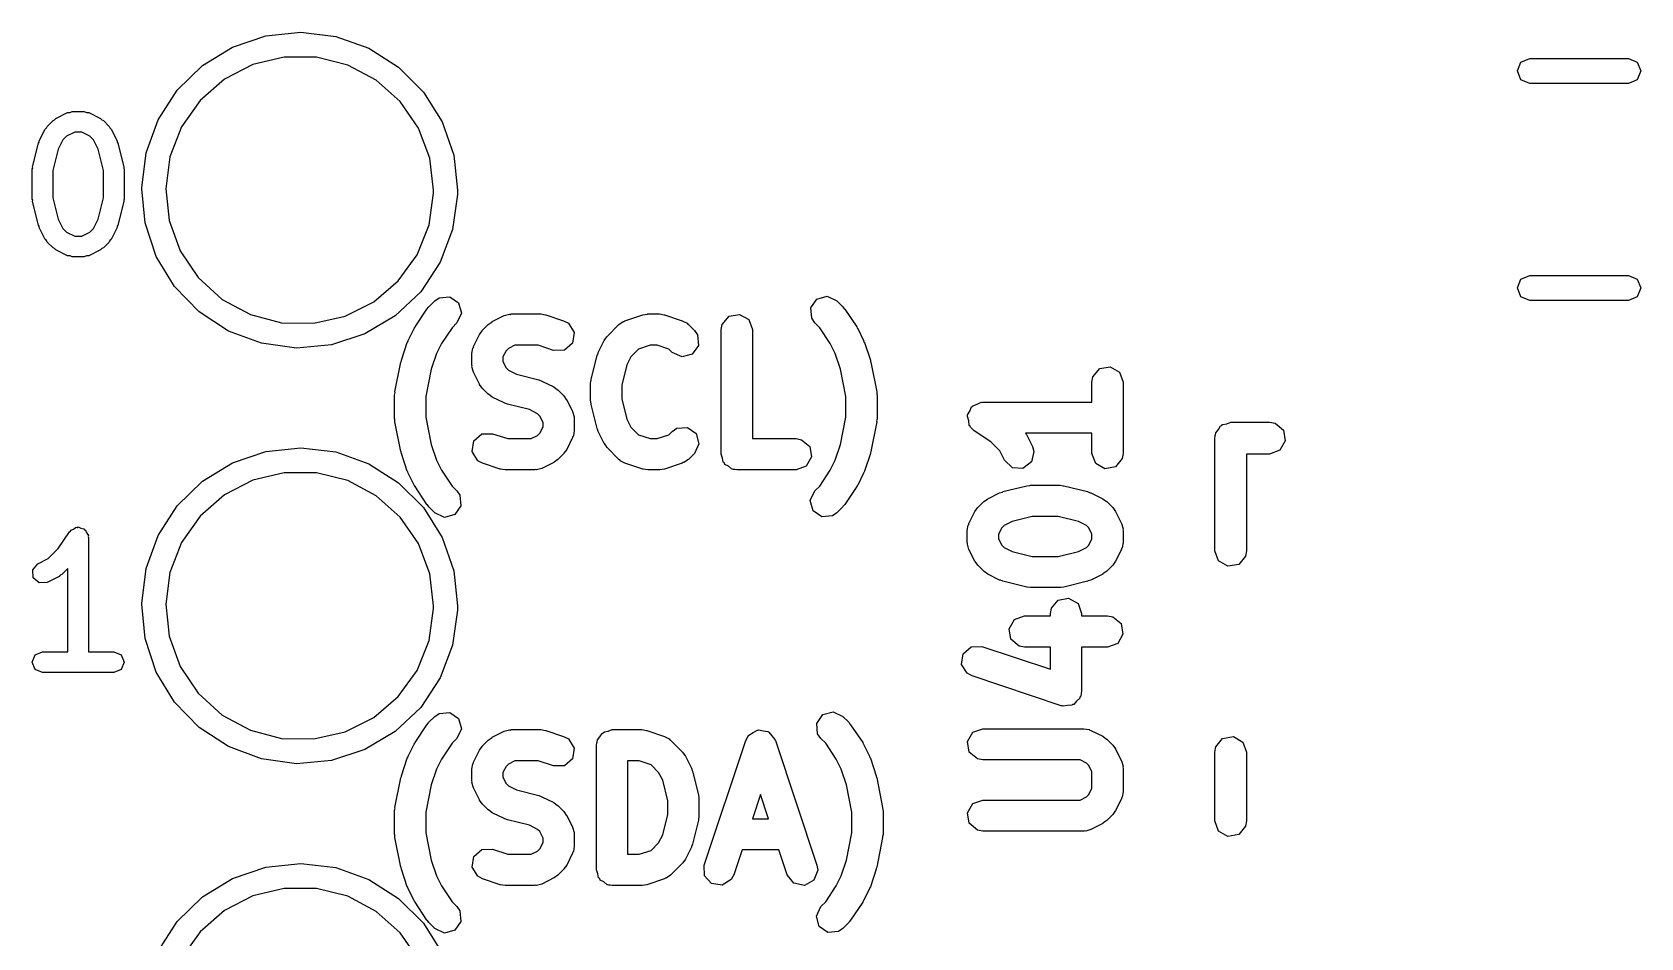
# Model space of a CAD drawing. Extents: x 59.1 to 150.6, y -119.5 to -80.2.
# Drawn here: x 97.71 to 105.45, y -103.6 to -99.24 of the extents above; entities that cross this region are included whole.
import ezdxf

# ---------------------------------------------------------------- set-up
doc = ezdxf.new("R2010")
doc.units = 0
doc.layers.add('BLACK', color=7, linetype='CONTINUOUS')

msp = doc.modelspace()

# ---------------------------------------------------------------- linework, layer by layer
at = {"layer": 'BLACK', "linetype": 'CONTINUOUS'}
for p, q in [((98.6764, -99.3123), (98.8368, -99.2577)), ((98.8368, -99.2577), (99.0053, -99.24)), ((99.0053, -99.24), (99.1735, -99.2601)), ((99.1735, -99.2601), (99.3332, -99.3169)), ((98.5321, -99.4011), (98.6764, -99.3123)), ((98.9259, -99.3596), (98.7753, -99.3957)), ((99.0808, -99.3604), (98.9259, -99.3596)), ((99.231, -99.3981), (99.0808, -99.3604)), ((99.3332, -99.3169), (99.4762, -99.4077)), ((104.876, -99.3841), (104.919, -99.3665)), ((104.919, -99.3665), (105.393, -99.3665)), ((105.393, -99.3665), (105.436, -99.3841)), ((98.411, -99.5197), (98.5321, -99.4011)), ((98.7753, -99.3957), (98.6376, -99.4668)), ((99.3679, -99.4706), (99.231, -99.3981)), ((99.4762, -99.4077), (99.5956, -99.5279)), ((104.859, -99.4265), (104.876, -99.3841)), ((104.876, -99.4689), (104.859, -99.4265)), ((105.436, -99.3841), (105.453, -99.4265)), ((105.453, -99.4265), (105.436, -99.4689)), ((98.3193, -99.6621), (98.411, -99.5197)), ((98.6376, -99.4668), (98.5209, -99.5686)), ((99.4836, -99.5737), (99.3679, -99.4706)), ((99.5956, -99.5279), (99.6854, -99.6716)), ((104.919, -99.4865), (104.876, -99.4689)), ((105.393, -99.4865), (104.919, -99.4865)), ((105.436, -99.4689), (105.393, -99.4865)), ((98.5209, -99.5686), (98.4318, -99.6953)), ((99.5713, -99.7013), (99.4836, -99.5737)), ((97.7846, -99.6932), (97.8132, -99.6646)), ((97.8132, -99.6646), (97.8208, -99.6615)), ((97.8208, -99.6615), (97.8262, -99.6553)), ((97.8262, -99.6553), (97.8834, -99.6267)), ((97.8834, -99.6267), (97.895, -99.6259)), ((97.895, -99.6259), (97.9057, -99.6214)), ((97.9057, -99.6214), (97.9629, -99.6214)), ((97.9629, -99.6214), (97.9736, -99.6259)), ((97.9736, -99.6259), (97.9852, -99.6267)), ((97.9852, -99.6267), (98.0424, -99.6553)), ((98.0424, -99.6553), (98.0478, -99.6615)), ((98.0478, -99.6615), (98.0554, -99.6646)), ((98.0554, -99.6646), (98.0839, -99.6932)), ((98.2613, -99.8213), (98.3193, -99.6621)), ((99.6854, -99.6716), (99.7411, -99.8316)), ((97.7429, -99.7736), (97.7463, -99.769)), ((97.7463, -99.769), (97.7467, -99.7634)), ((97.7467, -99.7634), (97.7753, -99.7062)), ((97.7753, -99.7062), (97.7815, -99.7008)), ((97.7815, -99.7008), (97.7846, -99.6932)), ((97.8611, -99.7582), (97.8386, -99.8032)), ((97.8782, -99.7411), (97.8611, -99.7582)), ((97.9175, -99.7214), (97.8782, -99.7411)), ((97.9511, -99.7214), (97.9175, -99.7214)), ((97.9904, -99.7411), (97.9511, -99.7214)), ((98.0075, -99.7582), (97.9904, -99.7411)), ((98.03, -99.8032), (98.0075, -99.7582)), ((98.0839, -99.6932), (98.0871, -99.7008)), ((98.0871, -99.7008), (98.0933, -99.7062)), ((98.0933, -99.7062), (98.1219, -99.7634)), ((98.1219, -99.7634), (98.1223, -99.769)), ((98.1223, -99.769), (98.1256, -99.7736)), ((98.4318, -99.6953), (98.3756, -99.8397)), ((99.6261, -99.8462), (99.5713, -99.7013)), ((97.7143, -99.8879), (97.7429, -99.7736)), ((97.8386, -99.8032), (97.8129, -99.9062)), ((98.0557, -99.9062), (98.03, -99.8032)), ((98.1256, -99.7736), (98.1542, -99.8879)), ((98.2401, -99.9894), (98.2613, -99.8213)), ((98.3756, -99.8397), (98.3553, -99.9932)), ((99.6447, -100), (99.6261, -99.8462)), ((99.7411, -99.8316), (99.76, -100)), ((97.7129, -99.9), (97.7153, -99.8941)), ((97.7129, -100.043), (97.7129, -99.9)), ((97.7153, -99.8941), (97.7143, -99.8879)), ((97.8129, -99.9062), (97.8129, -100.037)), ((98.0557, -100.037), (98.0557, -99.9062)), ((98.1542, -99.8879), (98.1533, -99.8941)), ((98.1533, -99.8941), (98.1557, -99.9)), ((98.1557, -99.9), (98.1557, -100.043)), ((98.2405, -99.9932), (98.2401, -99.9894)), ((98.2566, -100.158), (98.2405, -99.9932)), ((98.3553, -99.9932), (98.3723, -100.147)), ((99.6446, -100.014), (99.6447, -100)), ((99.76, -100), (99.7597, -100.021)), ((97.7153, -100.049), (97.7129, -100.043)), ((97.7143, -100.055), (97.7153, -100.049)), ((97.7429, -100.169), (97.7143, -100.055)), ((97.8129, -100.037), (97.8386, -100.14)), ((98.03, -100.14), (98.0557, -100.037)), ((98.1542, -100.055), (98.1256, -100.169)), ((98.1557, -100.043), (98.1533, -100.049)), ((98.1533, -100.049), (98.1542, -100.055)), ((99.6227, -100.167), (99.6446, -100.014)), ((99.7597, -100.021), (99.7361, -100.189)), ((97.8386, -100.14), (97.8611, -100.185)), ((98.0075, -100.185), (98.03, -100.14)), ((98.3723, -100.147), (98.4256, -100.293)), ((97.7463, -100.174), (97.7429, -100.169)), ((97.7467, -100.18), (97.7463, -100.174)), ((97.7753, -100.237), (97.7467, -100.18)), ((97.8611, -100.185), (97.8782, -100.202)), ((97.8782, -100.202), (97.9175, -100.221)), ((97.9175, -100.221), (97.9511, -100.221)), ((97.9511, -100.221), (97.9904, -100.202)), ((97.9904, -100.202), (98.0075, -100.185)), ((98.1219, -100.18), (98.0933, -100.237)), ((98.1223, -100.174), (98.1219, -100.18)), ((98.1256, -100.169), (98.1223, -100.174)), ((98.3101, -100.319), (98.2566, -100.158)), ((99.565, -100.311), (99.6227, -100.167)), ((99.7361, -100.189), (99.676, -100.347)), ((97.7815, -100.242), (97.7753, -100.237)), ((97.7846, -100.25), (97.7815, -100.242)), ((97.8132, -100.278), (97.7846, -100.25)), ((97.8208, -100.281), (97.8132, -100.278)), ((97.8262, -100.288), (97.8208, -100.281)), ((97.8834, -100.316), (97.8262, -100.288)), ((98.0424, -100.288), (97.9852, -100.316)), ((98.0478, -100.281), (98.0424, -100.288)), ((98.0554, -100.278), (98.0478, -100.281)), ((98.0839, -100.25), (98.0554, -100.278)), ((98.0871, -100.242), (98.0839, -100.25)), ((98.0933, -100.237), (98.0871, -100.242)), ((98.4256, -100.293), (98.512, -100.421)), ((99.4746, -100.436), (99.565, -100.311)), ((97.895, -100.317), (97.8834, -100.316)), ((97.9057, -100.321), (97.895, -100.317)), ((97.9629, -100.321), (97.9057, -100.321)), ((97.9736, -100.317), (97.9629, -100.321)), ((97.9852, -100.316), (97.9736, -100.317)), ((98.3979, -100.464), (98.3101, -100.319)), ((99.676, -100.347), (99.5822, -100.489)), ((98.5156, -100.586), (98.3979, -100.464)), ((98.512, -100.421), (98.6265, -100.526)), ((99.3568, -100.537), (99.4746, -100.436)), ((104.859, -100.471), (104.876, -100.429)), ((104.876, -100.429), (104.919, -100.411)), ((104.919, -100.411), (105.393, -100.411)), ((105.393, -100.411), (105.436, -100.429)), ((105.436, -100.429), (105.453, -100.471)), ((98.6265, -100.526), (98.7627, -100.599)), ((99.2184, -100.607), (99.3568, -100.537)), ((99.5822, -100.489), (99.4595, -100.605)), ((99.6217, -100.561), (99.6503, -100.533)), ((99.6503, -100.533), (99.6716, -100.518)), ((99.6716, -100.518), (99.7227, -100.513)), ((99.7227, -100.513), (99.7647, -100.543)), ((99.7647, -100.543), (99.778, -100.592)), ((101.459, -100.566), (101.489, -100.524)), ((101.489, -100.524), (101.538, -100.511)), ((101.538, -100.511), (101.585, -100.533)), ((101.585, -100.533), (101.613, -100.561)), ((104.876, -100.514), (104.859, -100.471)), ((104.919, -100.531), (104.876, -100.514)), ((105.393, -100.531), (104.919, -100.531)), ((105.436, -100.514), (105.393, -100.531)), ((105.453, -100.471), (105.436, -100.514)), ((98.6573, -100.678), (98.5156, -100.586)), ((98.7627, -100.599), (98.9125, -100.639)), ((99.0674, -100.641), (99.2184, -100.607)), ((99.4595, -100.605), (99.314, -100.692)), ((99.5552, -100.658), (99.6123, -100.573)), ((99.6123, -100.573), (99.6202, -100.564)), ((99.6202, -100.564), (99.6217, -100.561)), ((99.778, -100.592), (99.7563, -100.639)), ((99.9269, -100.633), (99.984, -100.604)), ((99.984, -100.604), (100.009, -100.597)), ((100.009, -100.597), (100.013, -100.598)), ((100.013, -100.598), (100.018, -100.596)), ((100.018, -100.596), (100.16, -100.596)), ((100.16, -100.596), (100.183, -100.6)), ((100.183, -100.6), (100.184, -100.6)), ((100.184, -100.6), (100.27, -100.629)), ((100.565, -100.629), (100.651, -100.6)), ((100.651, -100.6), (100.673, -100.597)), ((100.673, -100.597), (100.675, -100.596)), ((100.675, -100.596), (100.732, -100.596)), ((100.732, -100.596), (100.754, -100.6)), ((100.754, -100.6), (100.756, -100.6)), ((100.756, -100.6), (100.841, -100.629)), ((101.033, -100.646), (101.066, -100.606)), ((101.066, -100.606), (101.116, -100.598)), ((101.116, -100.598), (101.161, -100.623)), ((101.464, -100.617), (101.459, -100.566)), ((101.479, -100.639), (101.464, -100.617)), ((101.613, -100.561), (101.62, -100.571)), ((101.62, -100.571), (101.623, -100.573)), ((101.623, -100.573), (101.68, -100.658)), ((98.8161, -100.737), (98.6573, -100.678)), ((98.9125, -100.639), (99.0674, -100.641)), ((99.314, -100.692), (99.1528, -100.744)), ((99.5219, -100.724), (99.5505, -100.666)), ((99.5505, -100.666), (99.5545, -100.661)), ((99.5545, -100.661), (99.5552, -100.658)), ((99.733, -100.662), (99.6826, -100.738)), ((99.7563, -100.639), (99.733, -100.662)), ((99.8362, -100.752), (99.8648, -100.695)), ((99.8648, -100.695), (99.8781, -100.677)), ((99.8781, -100.677), (99.8788, -100.676)), ((99.8788, -100.676), (99.9074, -100.647)), ((99.9074, -100.647), (99.9258, -100.634)), ((99.9258, -100.634), (99.9269, -100.633)), ((100.27, -100.629), (100.293, -100.641)), ((100.293, -100.641), (100.32, -100.685)), ((100.32, -100.685), (100.312, -100.736)), ((100.479, -100.704), (100.536, -100.647)), ((100.536, -100.647), (100.557, -100.632)), ((100.557, -100.632), (100.562, -100.632)), ((100.562, -100.632), (100.565, -100.629)), ((100.841, -100.629), (100.864, -100.641)), ((100.864, -100.641), (100.867, -100.645)), ((100.867, -100.645), (100.871, -100.647)), ((100.871, -100.647), (100.899, -100.676)), ((100.899, -100.676), (100.914, -100.697)), ((100.914, -100.697), (100.919, -100.748)), ((101.028, -100.671), (101.033, -100.646)), ((101.028, -101.271), (101.028, -100.671)), ((101.161, -100.623), (101.178, -100.671)), ((101.178, -100.671), (101.178, -101.196)), ((101.502, -100.662), (101.479, -100.639)), ((101.553, -100.738), (101.502, -100.662)), ((101.68, -100.658), (101.683, -100.665)), ((101.683, -100.665), (101.685, -100.666)), ((101.685, -100.666), (101.713, -100.724)), ((98.9841, -100.76), (98.8161, -100.737)), ((99.1528, -100.744), (98.9841, -100.76)), ((99.4893, -100.819), (99.5178, -100.733)), ((99.5178, -100.733), (99.5216, -100.727)), ((99.5216, -100.727), (99.5219, -100.724)), ((99.6826, -100.738), (99.6585, -100.786)), ((99.8283, -100.786), (99.8328, -100.76)), ((99.8328, -100.76), (99.8357, -100.757)), ((99.8357, -100.757), (99.8362, -100.752)), ((99.9935, -100.773), (99.9783, -100.803)), ((100.005, -100.762), (99.9935, -100.773)), ((100.035, -100.746), (100.005, -100.762)), ((100.148, -100.746), (100.035, -100.746)), ((100.222, -100.771), (100.148, -100.746)), ((100.274, -100.77), (100.222, -100.771)), ((100.312, -100.736), (100.274, -100.77)), ((100.436, -100.781), (100.465, -100.724)), ((100.465, -100.724), (100.478, -100.706)), ((100.478, -100.706), (100.479, -100.704)), ((100.63, -100.766), (100.593, -100.802)), ((100.687, -100.746), (100.63, -100.766)), ((100.72, -100.746), (100.687, -100.746)), ((100.777, -100.766), (100.72, -100.746)), ((100.793, -100.782), (100.777, -100.766)), ((100.919, -100.748), (100.889, -100.79)), ((101.577, -100.786), (101.553, -100.738)), ((101.713, -100.724), (101.715, -100.731)), ((101.715, -100.731), (101.717, -100.733)), ((101.717, -100.733), (101.746, -100.819)), ((99.4583, -100.971), (99.4869, -100.828)), ((99.4869, -100.828), (99.4894, -100.822)), ((99.4894, -100.822), (99.4893, -100.819)), ((99.6585, -100.786), (99.6331, -100.862)), ((99.8283, -100.843), (99.8283, -100.786)), ((99.8298, -100.847), (99.8283, -100.843)), ((99.8288, -100.851), (99.8298, -100.847)), ((99.8362, -100.876), (99.8288, -100.851)), ((99.9783, -100.803), (99.9783, -100.825)), ((99.9783, -100.825), (99.9935, -100.856)), ((100.402, -100.91), (100.431, -100.796)), ((100.431, -100.796), (100.436, -100.784)), ((100.436, -100.784), (100.436, -100.781)), ((100.574, -100.84), (100.55, -100.938)), ((100.593, -100.802), (100.574, -100.84)), ((100.84, -100.803), (100.793, -100.782)), ((100.889, -100.79), (100.84, -100.803)), ((101.602, -100.862), (101.577, -100.786)), ((101.746, -100.819), (101.747, -100.826)), ((101.747, -100.826), (101.748, -100.828)), ((101.748, -100.828), (101.777, -100.971)), ((102.85, -100.859), (102.9, -100.85)), ((102.9, -100.85), (102.945, -100.876)), ((99.6331, -100.862), (99.6069, -100.993)), ((99.8648, -100.934), (99.8362, -100.876)), ((99.9935, -100.856), (100.005, -100.867)), ((100.005, -100.867), (100.044, -100.886)), ((100.044, -100.886), (100.15, -100.913)), ((100.15, -100.913), (100.162, -100.918)), ((100.162, -100.918), (100.165, -100.919)), ((100.165, -100.919), (100.223, -100.947)), ((100.4, -100.929), (100.402, -100.914)), ((100.4, -101.014), (100.4, -100.929)), ((100.402, -100.914), (100.402, -100.91)), ((101.628, -100.993), (101.602, -100.862)), ((102.812, -100.924), (102.817, -100.898)), ((102.812, -101.02), (102.812, -100.924)), ((102.817, -100.898), (102.85, -100.859)), ((102.945, -100.876), (102.962, -100.924)), ((102.962, -100.924), (102.962, -101.267)), ((99.4569, -100.986), (99.4588, -100.974)), ((99.4569, -101.1), (99.4569, -100.986)), ((99.4588, -100.974), (99.4583, -100.971)), ((99.6069, -100.993), (99.6069, -101.093)), ((99.866, -100.935), (99.8648, -100.934)), ((99.8788, -100.953), (99.866, -100.935)), ((99.9074, -100.982), (99.8788, -100.953)), ((99.9089, -100.982), (99.9074, -100.982)), ((99.9269, -100.996), (99.9089, -100.982)), ((99.984, -101.024), (99.9269, -100.996)), ((100.223, -100.947), (100.241, -100.961)), ((100.241, -100.961), (100.242, -100.961)), ((100.242, -100.961), (100.271, -100.99)), ((100.271, -100.99), (100.283, -101.008)), ((100.283, -101.008), (100.285, -101.009)), ((100.55, -100.938), (100.55, -101.005)), ((100.55, -101.005), (100.574, -101.102)), ((101.628, -101.093), (101.628, -100.993)), ((101.777, -100.971), (101.777, -100.982)), ((101.777, -100.982), (101.778, -100.986)), ((101.778, -100.986), (101.778, -101.1)), ((99.9876, -101.025), (99.984, -101.024)), ((99.9994, -101.03), (99.9876, -101.025)), ((100.106, -101.056), (99.9994, -101.03)), ((100.145, -101.076), (100.106, -101.056)), ((100.156, -101.087), (100.145, -101.076)), ((100.285, -101.009), (100.313, -101.066)), ((100.313, -101.066), (100.321, -101.091)), ((100.401, -101.018), (100.4, -101.014)), ((100.402, -101.032), (100.401, -101.018)), ((100.431, -101.147), (100.402, -101.032)), ((102.214, -101.082), (102.224, -101.063)), ((102.214, -101.087), (102.214, -101.082)), ((102.224, -101.063), (102.233, -101.043)), ((102.233, -101.043), (102.237, -101.042)), ((102.237, -101.042), (102.239, -101.038)), ((102.239, -101.038), (102.26, -101.03)), ((102.26, -101.03), (102.279, -101.021)), ((102.279, -101.021), (102.283, -101.022)), ((102.283, -101.022), (102.287, -101.02)), ((102.287, -101.02), (102.812, -101.02)), ((99.4581, -101.103), (99.4569, -101.1)), ((99.4583, -101.115), (99.4581, -101.103)), ((99.4869, -101.258), (99.4583, -101.115)), ((99.6069, -101.093), (99.6331, -101.224)), ((100.171, -101.118), (100.156, -101.087)), ((100.156, -101.17), (100.171, -101.139)), ((100.171, -101.139), (100.171, -101.118)), ((100.321, -101.157), (100.317, -101.183)), ((100.321, -101.091), (100.32, -101.096)), ((100.32, -101.096), (100.321, -101.1)), ((100.321, -101.1), (100.321, -101.157)), ((100.433, -101.15), (100.431, -101.147)), ((100.436, -101.162), (100.433, -101.15)), ((100.465, -101.219), (100.436, -101.162)), ((100.574, -101.102), (100.593, -101.141)), ((100.593, -101.141), (100.63, -101.177)), ((100.777, -101.177), (100.793, -101.161)), ((100.793, -101.161), (100.814, -101.146)), ((100.814, -101.146), (100.866, -101.142)), ((100.866, -101.142), (100.908, -101.171)), ((101.602, -101.224), (101.628, -101.093)), ((101.777, -101.115), (101.748, -101.258)), ((101.778, -101.1), (101.776, -101.111)), ((101.776, -101.111), (101.777, -101.115)), ((102.213, -101.09), (102.214, -101.087)), ((102.219, -101.111), (102.213, -101.09)), ((102.222, -101.133), (102.219, -101.111)), ((102.226, -101.136), (102.222, -101.133)), ((102.227, -101.14), (102.226, -101.136)), ((102.246, -101.158), (102.227, -101.14)), ((102.325, -101.211), (102.246, -101.158)), ((103.408, -101.168), (103.421, -101.152)), ((103.421, -101.152), (103.431, -101.135)), ((103.431, -101.135), (103.437, -101.133)), ((103.437, -101.133), (103.441, -101.128)), ((103.441, -101.128), (103.461, -101.124)), ((103.461, -101.124), (103.48, -101.117)), ((103.48, -101.117), (103.667, -101.117)), ((103.667, -101.117), (103.693, -101.122)), ((103.693, -101.122), (103.733, -101.155)), ((103.733, -101.155), (103.742, -101.207)), ((98.8368, -101.258), (99.0053, -101.24)), ((99.0053, -101.24), (99.1735, -101.26)), ((99.6331, -101.224), (99.6585, -101.3)), ((99.8298, -101.258), (99.8373, -101.207)), ((99.8373, -101.207), (99.8757, -101.173)), ((99.8757, -101.173), (99.927, -101.172)), ((99.927, -101.172), (100.001, -101.196)), ((100.001, -101.196), (100.114, -101.196)), ((100.114, -101.196), (100.145, -101.181)), ((100.145, -101.181), (100.156, -101.17)), ((100.313, -101.191), (100.285, -101.248)), ((100.314, -101.186), (100.313, -101.191)), ((100.317, -101.183), (100.314, -101.186)), ((100.466, -101.22), (100.465, -101.219)), ((100.479, -101.239), (100.466, -101.22)), ((100.536, -101.296), (100.479, -101.239)), ((100.63, -101.177), (100.687, -101.196)), ((100.687, -101.196), (100.72, -101.196)), ((100.72, -101.196), (100.777, -101.177)), ((100.921, -101.221), (100.899, -101.267)), ((100.908, -101.171), (100.921, -101.221)), ((101.178, -101.196), (101.389, -101.196)), ((101.389, -101.196), (101.415, -101.201)), ((101.415, -101.201), (101.454, -101.234)), ((101.454, -101.234), (101.463, -101.284)), ((101.577, -101.3), (101.602, -101.224)), ((102.369, -101.254), (102.325, -101.211)), ((102.812, -101.17), (102.493, -101.17)), ((102.493, -101.17), (102.496, -101.175)), ((102.496, -101.175), (102.497, -101.176)), ((102.497, -101.176), (102.526, -101.233)), ((102.526, -101.233), (102.533, -101.258)), ((102.812, -101.267), (102.812, -101.17)), ((103.403, -101.194), (103.405, -101.184)), ((103.403, -101.735), (103.403, -101.194)), ((103.405, -101.18), (103.406, -101.177)), ((103.405, -101.184), (103.405, -101.18)), ((103.406, -101.177), (103.408, -101.168)), ((103.742, -101.207), (103.716, -101.252)), ((98.5321, -101.401), (98.6764, -101.312)), ((98.6764, -101.312), (98.8368, -101.258)), ((99.1735, -101.26), (99.3332, -101.317)), ((99.3332, -101.317), (99.4762, -101.408)), ((99.4883, -101.26), (99.4869, -101.258)), ((99.4893, -101.267), (99.4883, -101.26)), ((99.5178, -101.352), (99.4893, -101.267)), ((99.6585, -101.3), (99.6826, -101.348)), ((99.8567, -101.302), (99.8298, -101.258)), ((99.8796, -101.314), (99.8567, -101.302)), ((99.9653, -101.343), (99.8796, -101.314)), ((100.223, -101.31), (100.165, -101.339)), ((100.224, -101.309), (100.223, -101.31)), ((100.242, -101.296), (100.224, -101.309)), ((100.271, -101.267), (100.242, -101.296)), ((100.285, -101.248), (100.271, -101.266)), ((100.271, -101.266), (100.271, -101.267)), ((100.54, -101.298), (100.536, -101.296)), ((100.542, -101.302), (100.54, -101.298)), ((100.565, -101.314), (100.542, -101.302)), ((100.651, -101.343), (100.565, -101.314)), ((100.841, -101.314), (100.756, -101.343)), ((100.845, -101.311), (100.841, -101.314)), ((100.849, -101.311), (100.845, -101.311)), ((100.871, -101.296), (100.849, -101.311)), ((100.899, -101.267), (100.871, -101.296)), ((101.035, -101.29), (101.028, -101.271)), ((101.038, -101.309), (101.035, -101.29)), ((101.044, -101.313), (101.038, -101.309)), ((101.046, -101.32), (101.044, -101.313)), ((101.463, -101.284), (101.437, -101.329)), ((101.553, -101.348), (101.577, -101.3)), ((101.746, -101.267), (101.717, -101.352)), ((101.748, -101.258), (101.746, -101.264)), ((101.746, -101.264), (101.746, -101.267)), ((102.392, -101.3), (102.369, -101.254)), ((102.429, -101.336), (102.392, -101.3)), ((102.521, -101.308), (102.48, -101.339)), ((102.533, -101.258), (102.521, -101.308)), ((102.83, -101.315), (102.812, -101.267)), ((102.874, -101.341), (102.83, -101.315)), ((102.958, -101.292), (102.925, -101.332)), ((102.962, -101.267), (102.958, -101.292)), ((103.667, -101.27), (103.556, -101.27)), ((103.556, -101.27), (103.556, -101.735)), ((103.716, -101.252), (103.667, -101.27)), ((98.9259, -101.36), (98.7753, -101.396)), ((99.0808, -101.36), (98.9259, -101.36)), ((99.231, -101.398), (99.0808, -101.36)), ((99.5197, -101.355), (99.5178, -101.352)), ((99.5219, -101.362), (99.5197, -101.355)), ((99.5505, -101.419), (99.5219, -101.362)), ((99.6826, -101.348), (99.733, -101.424)), ((99.9669, -101.343), (99.9653, -101.343)), ((99.989, -101.346), (99.9669, -101.343)), ((100.132, -101.346), (99.989, -101.346)), ((100.136, -101.345), (100.132, -101.346)), ((100.14, -101.346), (100.136, -101.345)), ((100.165, -101.339), (100.14, -101.346)), ((100.653, -101.343), (100.651, -101.343)), ((100.675, -101.346), (100.653, -101.343)), ((100.732, -101.346), (100.675, -101.346)), ((100.733, -101.346), (100.732, -101.346)), ((100.756, -101.343), (100.733, -101.346)), ((101.063, -101.329), (101.046, -101.32)), ((101.078, -101.342), (101.063, -101.329)), ((101.087, -101.344), (101.078, -101.342)), ((101.09, -101.345), (101.087, -101.344)), ((101.094, -101.345), (101.09, -101.345)), ((101.103, -101.346), (101.094, -101.345)), ((101.389, -101.346), (101.103, -101.346)), ((101.437, -101.329), (101.389, -101.346)), ((101.502, -101.424), (101.553, -101.348)), ((101.713, -101.362), (101.685, -101.419)), ((101.714, -101.359), (101.713, -101.362)), ((101.717, -101.352), (101.714, -101.359)), ((102.48, -101.339), (102.429, -101.336)), ((102.925, -101.332), (102.874, -101.341)), ((98.411, -101.52), (98.5321, -101.401)), ((98.6376, -101.467), (98.5209, -101.569)), ((98.7753, -101.396), (98.6376, -101.467)), ((99.3679, -101.471), (99.231, -101.398)), ((99.4836, -101.574), (99.3679, -101.471)), ((99.4762, -101.408), (99.5956, -101.528)), ((99.5524, -101.421), (99.5505, -101.419)), ((99.5552, -101.427), (99.5524, -101.421)), ((99.6123, -101.513), (99.5552, -101.427)), ((99.733, -101.424), (99.7563, -101.447)), ((99.7563, -101.447), (99.7713, -101.468)), ((99.7713, -101.468), (99.7757, -101.519)), ((101.457, -101.493), (101.479, -101.447)), ((101.479, -101.447), (101.502, -101.424)), ((101.68, -101.427), (101.623, -101.513)), ((101.681, -101.425), (101.68, -101.427)), ((101.685, -101.419), (101.681, -101.425)), ((102.311, -101.485), (102.368, -101.457)), ((102.368, -101.457), (102.381, -101.453)), ((102.381, -101.453), (102.384, -101.451)), ((102.384, -101.451), (102.498, -101.423)), ((102.498, -101.423), (102.513, -101.421)), ((102.513, -101.421), (102.516, -101.42)), ((102.516, -101.42), (102.659, -101.42)), ((102.659, -101.42), (102.674, -101.423)), ((102.674, -101.423), (102.677, -101.423)), ((102.677, -101.423), (102.791, -101.451)), ((102.791, -101.451), (102.803, -101.456)), ((102.803, -101.456), (102.807, -101.457)), ((102.807, -101.457), (102.864, -101.485)), ((98.3193, -101.662), (98.411, -101.52)), ((99.5956, -101.528), (99.6854, -101.672)), ((99.6151, -101.515), (99.6123, -101.513)), ((99.6217, -101.524), (99.6151, -101.515)), ((99.6503, -101.553), (99.6217, -101.524)), ((99.7757, -101.519), (99.7463, -101.561)), ((101.47, -101.543), (101.457, -101.493)), ((101.512, -101.572), (101.47, -101.543)), ((101.613, -101.524), (101.585, -101.553)), ((101.615, -101.521), (101.613, -101.524)), ((101.623, -101.513), (101.615, -101.521)), ((102.22, -101.605), (102.249, -101.547)), ((102.249, -101.547), (102.262, -101.529)), ((102.262, -101.529), (102.263, -101.528)), ((102.263, -101.528), (102.292, -101.499)), ((102.292, -101.499), (102.31, -101.487)), ((102.31, -101.487), (102.311, -101.485)), ((102.864, -101.485), (102.882, -101.499)), ((102.882, -101.499), (102.883, -101.499)), ((102.883, -101.499), (102.912, -101.528)), ((102.912, -101.528), (102.925, -101.546)), ((102.925, -101.546), (102.926, -101.547)), ((102.926, -101.547), (102.955, -101.605)), ((97.9124, -101.631), (97.9245, -101.622)), ((97.9245, -101.622), (97.9295, -101.623)), ((97.9295, -101.623), (97.9343, -101.621)), ((97.9343, -101.621), (97.9477, -101.627)), ((97.9477, -101.627), (97.962, -101.63)), ((98.5209, -101.569), (98.4318, -101.695)), ((99.5713, -101.701), (99.4836, -101.574)), ((99.6967, -101.575), (99.6503, -101.553)), ((99.7463, -101.561), (99.6967, -101.575)), ((101.564, -101.568), (101.512, -101.572)), ((101.585, -101.553), (101.564, -101.568)), ((102.212, -101.638), (102.217, -101.612)), ((102.217, -101.612), (102.22, -101.609)), ((102.22, -101.609), (102.22, -101.605)), ((102.378, -101.625), (102.362, -101.656)), ((102.389, -101.614), (102.378, -101.625)), ((102.428, -101.595), (102.389, -101.614)), ((102.525, -101.57), (102.428, -101.595)), ((102.65, -101.57), (102.525, -101.57)), ((102.747, -101.595), (102.65, -101.57)), ((102.786, -101.614), (102.747, -101.595)), ((102.797, -101.625), (102.786, -101.614)), ((102.812, -101.656), (102.797, -101.625)), ((102.955, -101.605), (102.962, -101.63)), ((97.8383, -101.725), (97.8927, -101.644)), ((97.8927, -101.644), (97.897, -101.641)), ((97.897, -101.641), (97.8989, -101.636)), ((97.8989, -101.636), (97.9124, -101.631)), ((97.962, -101.63), (97.9649, -101.634)), ((97.9649, -101.634), (97.9696, -101.636)), ((97.9696, -101.636), (97.9752, -101.65)), ((97.9752, -101.65), (97.9833, -101.662)), ((97.9833, -101.662), (97.9823, -101.667)), ((97.9823, -101.667), (97.9843, -101.671)), ((97.9843, -101.671), (97.9843, -102.221)), ((98.2613, -101.821), (98.3193, -101.662)), ((98.4318, -101.695), (98.3756, -101.84)), ((99.6261, -101.846), (99.5713, -101.701)), ((99.6854, -101.672), (99.7411, -101.832)), ((102.212, -101.695), (102.212, -101.638)), ((102.214, -101.699), (102.212, -101.695)), ((102.213, -101.704), (102.214, -101.699)), ((102.22, -101.729), (102.213, -101.704)), ((102.362, -101.656), (102.362, -101.678)), ((102.362, -101.678), (102.378, -101.708)), ((102.797, -101.708), (102.812, -101.678)), ((102.812, -101.678), (102.812, -101.656)), ((102.962, -101.695), (102.958, -101.721)), ((102.962, -101.63), (102.961, -101.634)), ((102.961, -101.634), (102.962, -101.638)), ((102.962, -101.638), (102.962, -101.695)), ((97.7405, -101.798), (97.7904, -101.773)), ((97.7904, -101.773), (97.8383, -101.725)), ((102.249, -101.786), (102.22, -101.729)), ((102.378, -101.708), (102.389, -101.719)), ((102.389, -101.719), (102.428, -101.739)), ((102.428, -101.739), (102.525, -101.763)), ((102.525, -101.763), (102.65, -101.763)), ((102.65, -101.763), (102.747, -101.739)), ((102.747, -101.739), (102.786, -101.719)), ((102.786, -101.719), (102.797, -101.708)), ((102.955, -101.729), (102.926, -101.786)), ((102.958, -101.721), (102.955, -101.724)), ((102.955, -101.724), (102.955, -101.729)), ((103.421, -101.784), (103.403, -101.735)), ((103.551, -101.761), (103.518, -101.801)), ((103.556, -101.735), (103.551, -101.761)), ((97.7154, -101.827), (97.7405, -101.798)), ((97.7181, -101.865), (97.7154, -101.827)), ((97.8424, -101.859), (97.7852, -101.888)), ((97.8478, -101.853), (97.8424, -101.859)), ((97.8554, -101.85), (97.8478, -101.853)), ((97.8843, -101.821), (97.8554, -101.85)), ((97.8843, -102.221), (97.8843, -101.821)), ((98.2401, -101.989), (98.2613, -101.821)), ((98.3756, -101.84), (98.3553, -101.993)), ((99.6447, -102), (99.6261, -101.846)), ((99.7411, -101.832), (99.76, -102)), ((102.25, -101.787), (102.249, -101.786)), ((102.263, -101.805), (102.25, -101.787)), ((102.292, -101.834), (102.263, -101.805)), ((102.293, -101.835), (102.292, -101.834)), ((102.311, -101.848), (102.293, -101.835)), ((102.368, -101.877), (102.311, -101.848)), ((102.864, -101.848), (102.807, -101.877)), ((102.865, -101.847), (102.864, -101.848)), ((102.883, -101.834), (102.865, -101.847)), ((102.912, -101.805), (102.883, -101.834)), ((102.913, -101.804), (102.912, -101.805)), ((102.926, -101.786), (102.913, -101.804)), ((103.466, -101.81), (103.421, -101.784)), ((103.518, -101.801), (103.466, -101.81)), ((97.747, -101.89), (97.7181, -101.865)), ((97.7852, -101.888), (97.747, -101.89)), ((102.372, -101.877), (102.368, -101.877)), ((102.384, -101.882), (102.372, -101.877)), ((102.498, -101.911), (102.384, -101.882)), ((102.501, -101.911), (102.498, -101.911)), ((102.516, -101.913), (102.501, -101.911)), ((102.659, -101.913), (102.516, -101.913)), ((102.662, -101.912), (102.659, -101.913)), ((102.677, -101.911), (102.662, -101.912)), ((102.791, -101.882), (102.677, -101.911)), ((102.794, -101.88), (102.791, -101.882)), ((102.807, -101.877), (102.794, -101.88)), ((98.2405, -101.993), (98.2401, -101.989)), ((98.2566, -102.158), (98.2405, -101.993)), ((98.3553, -101.993), (98.3723, -102.147)), ((99.6227, -102.167), (99.6446, -102.014)), ((99.6446, -102.014), (99.6447, -102)), ((99.76, -102), (99.7597, -102.021)), ((102.612, -102.038), (102.617, -102.012)), ((102.617, -102.012), (102.65, -101.973)), ((102.65, -101.973), (102.7, -101.964)), ((102.7, -101.964), (102.745, -101.99)), ((102.745, -101.99), (102.762, -102.038)), ((99.7597, -102.021), (99.7361, -102.189)), ((102.414, -102.111), (102.439, -102.066)), ((102.439, -102.066), (102.487, -102.049)), ((102.487, -102.049), (102.612, -102.049)), ((102.612, -102.049), (102.612, -102.038)), ((102.762, -102.038), (102.762, -102.049)), ((102.762, -102.049), (102.887, -102.049)), ((102.887, -102.049), (102.913, -102.053)), ((102.913, -102.053), (102.952, -102.086)), ((102.952, -102.086), (102.961, -102.137)), ((98.3101, -102.319), (98.2566, -102.158)), ((98.3723, -102.147), (98.4256, -102.293)), ((99.565, -102.311), (99.6227, -102.167)), ((102.422, -102.161), (102.414, -102.111)), ((102.462, -102.194), (102.422, -102.161)), ((102.961, -102.137), (102.936, -102.181)), ((97.7129, -102.271), (97.7275, -102.236)), ((97.7275, -102.236), (97.7629, -102.221)), ((97.7629, -102.221), (97.8843, -102.221)), ((97.9843, -102.221), (98.1057, -102.221)), ((98.1057, -102.221), (98.1411, -102.236)), ((98.1411, -102.236), (98.1557, -102.271)), ((99.7361, -102.189), (99.676, -102.347)), ((102.185, -102.282), (102.193, -102.231)), ((102.193, -102.231), (102.231, -102.197)), ((102.231, -102.197), (102.283, -102.196)), ((102.283, -102.196), (102.612, -102.306)), ((102.487, -102.199), (102.462, -102.194)), ((102.612, -102.199), (102.487, -102.199)), ((102.612, -102.306), (102.612, -102.199)), ((102.887, -102.199), (102.762, -102.199)), ((102.762, -102.199), (102.762, -102.41)), ((102.936, -102.181), (102.887, -102.199)), ((97.7275, -102.307), (97.7129, -102.271)), ((97.7629, -102.321), (97.7275, -102.307)), ((98.1057, -102.321), (97.7629, -102.321)), ((98.1411, -102.307), (98.1057, -102.321)), ((98.1557, -102.271), (98.1411, -102.307)), ((98.3979, -102.464), (98.3101, -102.319)), ((98.4256, -102.293), (98.512, -102.421)), ((99.4746, -102.436), (99.565, -102.311)), ((102.212, -102.325), (102.185, -102.282)), ((99.676, -102.347), (99.5822, -102.489)), ((102.235, -102.338), (102.212, -102.325)), ((102.664, -102.481), (102.235, -102.338)), ((98.5156, -102.586), (98.3979, -102.464)), ((98.512, -102.421), (98.6265, -102.526)), ((99.3568, -102.537), (99.4746, -102.436)), ((102.719, -102.476), (102.715, -102.479)), ((102.725, -102.475), (102.719, -102.476)), ((102.738, -102.459), (102.725, -102.475)), ((102.753, -102.445), (102.738, -102.459)), ((102.754, -102.44), (102.753, -102.445)), ((102.758, -102.435), (102.754, -102.44)), ((102.762, -102.41), (102.758, -102.435)), ((98.6265, -102.526), (98.7627, -102.599)), ((99.2184, -102.607), (99.3568, -102.537)), ((99.5822, -102.489), (99.4595, -102.605)), ((99.6217, -102.561), (99.6503, -102.533)), ((99.6503, -102.533), (99.6716, -102.518)), ((99.6716, -102.518), (99.7227, -102.513)), ((99.7227, -102.513), (99.7647, -102.543)), ((99.7647, -102.543), (99.778, -102.592)), ((101.488, -102.566), (101.517, -102.524)), ((101.517, -102.524), (101.567, -102.511)), ((101.567, -102.511), (101.613, -102.533)), ((101.613, -102.533), (101.642, -102.561)), ((102.669, -102.481), (102.664, -102.481)), ((102.674, -102.483), (102.669, -102.481)), ((102.695, -102.48), (102.674, -102.483)), ((102.715, -102.479), (102.695, -102.48)), ((98.6573, -102.678), (98.5156, -102.586)), ((98.7627, -102.599), (98.9125, -102.639)), ((99.0674, -102.641), (99.2184, -102.607)), ((99.4595, -102.605), (99.314, -102.692)), ((99.5552, -102.658), (99.6123, -102.573)), ((99.6123, -102.573), (99.6202, -102.564)), ((99.6202, -102.564), (99.6217, -102.561)), ((99.778, -102.592), (99.7563, -102.639)), ((99.9258, -102.634), (99.9269, -102.633)), ((99.9269, -102.633), (99.984, -102.604)), ((99.984, -102.604), (100.009, -102.597)), ((100.009, -102.597), (100.013, -102.598)), ((100.013, -102.598), (100.018, -102.596)), ((100.018, -102.596), (100.16, -102.596)), ((100.16, -102.596), (100.183, -102.6)), ((100.183, -102.6), (100.184, -102.6)), ((100.184, -102.6), (100.27, -102.629)), ((100.27, -102.629), (100.293, -102.641)), ((100.433, -102.646), (100.445, -102.631)), ((100.445, -102.631), (100.455, -102.614)), ((100.455, -102.614), (100.461, -102.612)), ((100.461, -102.612), (100.466, -102.606)), ((100.466, -102.606), (100.485, -102.603)), ((100.485, -102.603), (100.503, -102.596)), ((100.503, -102.596), (100.646, -102.596)), ((100.646, -102.596), (100.668, -102.6)), ((100.668, -102.6), (100.67, -102.6)), ((100.67, -102.6), (100.756, -102.629)), ((100.756, -102.629), (100.778, -102.641)), ((101.146, -102.648), (101.159, -102.625)), ((101.159, -102.625), (101.161, -102.624)), ((101.161, -102.622), (101.182, -102.61)), ((101.161, -102.624), (101.161, -102.622)), ((101.182, -102.61), (101.203, -102.598)), ((101.203, -102.598), (101.205, -102.598)), ((101.205, -102.598), (101.207, -102.597)), ((101.207, -102.597), (101.23, -102.602)), ((101.23, -102.602), (101.253, -102.605)), ((101.253, -102.605), (101.255, -102.607)), ((101.255, -102.607), (101.257, -102.608)), ((101.257, -102.608), (101.272, -102.626)), ((101.272, -102.626), (101.287, -102.644)), ((101.492, -102.617), (101.488, -102.566)), ((101.507, -102.639), (101.492, -102.617)), ((101.642, -102.561), (101.649, -102.571)), ((101.649, -102.571), (101.651, -102.573)), ((101.651, -102.573), (101.709, -102.658)), ((102.214, -102.654), (102.239, -102.609)), ((102.239, -102.609), (102.287, -102.592)), ((102.287, -102.592), (102.773, -102.592)), ((102.773, -102.592), (102.799, -102.596)), ((102.799, -102.596), (102.802, -102.599)), ((102.802, -102.599), (102.807, -102.6)), ((102.807, -102.6), (102.864, -102.628)), ((102.864, -102.628), (102.882, -102.642)), ((103.441, -102.639), (103.493, -102.63)), ((103.493, -102.63), (103.538, -102.656)), ((98.8161, -102.737), (98.6573, -102.678)), ((98.9125, -102.639), (99.0674, -102.641)), ((99.314, -102.692), (99.1528, -102.744)), ((99.5219, -102.724), (99.5505, -102.666)), ((99.5505, -102.666), (99.5545, -102.661)), ((99.5545, -102.661), (99.5552, -102.658)), ((99.733, -102.662), (99.6826, -102.738)), ((99.7563, -102.639), (99.733, -102.662)), ((99.8362, -102.752), (99.8648, -102.695)), ((99.8648, -102.695), (99.8781, -102.677)), ((99.8781, -102.677), (99.8788, -102.676)), ((99.8788, -102.676), (99.9074, -102.647)), ((99.9074, -102.647), (99.9258, -102.634)), ((100.293, -102.641), (100.32, -102.685)), ((100.32, -102.685), (100.312, -102.736)), ((100.428, -102.671), (100.43, -102.662)), ((100.428, -103.271), (100.428, -102.671)), ((100.429, -102.658), (100.431, -102.656)), ((100.43, -102.662), (100.429, -102.658)), ((100.431, -102.656), (100.433, -102.646)), ((100.778, -102.641), (100.781, -102.645)), ((100.781, -102.645), (100.785, -102.647)), ((100.785, -102.647), (100.842, -102.704)), ((100.842, -102.704), (100.855, -102.722)), ((100.946, -103.248), (101.146, -102.648)), ((101.287, -102.644), (101.287, -102.646)), ((101.287, -102.646), (101.289, -102.648)), ((101.289, -102.648), (101.489, -103.248)), ((101.531, -102.662), (101.507, -102.639)), ((101.581, -102.738), (101.531, -102.662)), ((101.709, -102.658), (101.711, -102.665)), ((101.711, -102.665), (101.713, -102.666)), ((101.713, -102.666), (101.742, -102.724)), ((102.222, -102.704), (102.214, -102.654)), ((102.262, -102.737), (102.222, -102.704)), ((102.882, -102.642), (102.883, -102.642)), ((102.883, -102.642), (102.912, -102.671)), ((102.912, -102.671), (102.925, -102.689)), ((102.925, -102.689), (102.926, -102.69)), ((102.926, -102.69), (102.955, -102.747)), ((103.403, -102.705), (103.408, -102.679)), ((103.403, -103.035), (103.403, -102.705)), ((103.408, -102.679), (103.441, -102.639)), ((103.538, -102.656), (103.556, -102.705)), ((103.556, -102.705), (103.556, -103.035)), ((98.9841, -102.76), (98.8161, -102.737)), ((99.1528, -102.744), (98.9841, -102.76)), ((99.4893, -102.819), (99.5178, -102.733)), ((99.5178, -102.733), (99.5216, -102.727)), ((99.5216, -102.727), (99.5219, -102.724)), ((99.6585, -102.786), (99.6331, -102.862)), ((99.6826, -102.738), (99.6585, -102.786)), ((99.8283, -102.786), (99.8328, -102.76)), ((99.8283, -102.843), (99.8283, -102.786)), ((99.8328, -102.76), (99.8357, -102.757)), ((99.8357, -102.757), (99.8362, -102.752)), ((99.9935, -102.773), (99.9783, -102.803)), ((100.005, -102.762), (99.9935, -102.773)), ((100.035, -102.746), (100.005, -102.762)), ((100.148, -102.746), (100.035, -102.746)), ((100.222, -102.771), (100.148, -102.746)), ((100.274, -102.77), (100.222, -102.771)), ((100.312, -102.736), (100.274, -102.77)), ((100.578, -102.746), (100.578, -103.196)), ((100.634, -102.746), (100.578, -102.746)), ((100.691, -102.766), (100.634, -102.746)), ((100.727, -102.802), (100.691, -102.766)), ((100.855, -102.722), (100.856, -102.724)), ((100.856, -102.724), (100.885, -102.781)), ((100.885, -102.781), (100.888, -102.793)), ((101.605, -102.786), (101.581, -102.738)), ((101.631, -102.862), (101.605, -102.786)), ((101.742, -102.724), (101.744, -102.731)), ((101.744, -102.731), (101.746, -102.733)), ((101.746, -102.733), (101.774, -102.819)), ((102.287, -102.742), (102.262, -102.737)), ((102.755, -102.742), (102.287, -102.742)), ((102.786, -102.757), (102.755, -102.742)), ((102.797, -102.768), (102.786, -102.757)), ((102.812, -102.799), (102.797, -102.768)), ((102.955, -102.747), (102.962, -102.772)), ((102.962, -102.772), (102.961, -102.777)), ((102.961, -102.777), (102.962, -102.781)), ((102.962, -102.781), (102.962, -102.895)), ((99.4583, -102.971), (99.4869, -102.828)), ((99.4869, -102.828), (99.4894, -102.822)), ((99.4894, -102.822), (99.4893, -102.819)), ((99.6331, -102.862), (99.6069, -102.993)), ((99.8298, -102.847), (99.8283, -102.843)), ((99.8288, -102.851), (99.8298, -102.847)), ((99.8362, -102.876), (99.8288, -102.851)), ((99.9783, -102.803), (99.9783, -102.825)), ((99.9783, -102.825), (99.9935, -102.856)), ((99.9935, -102.856), (100.005, -102.867)), ((100.747, -102.84), (100.727, -102.802)), ((100.771, -102.938), (100.747, -102.84)), ((100.888, -102.793), (100.89, -102.796)), ((100.89, -102.796), (100.919, -102.91)), ((101.657, -102.993), (101.631, -102.862)), ((101.774, -102.819), (101.775, -102.826)), ((101.775, -102.826), (101.777, -102.828)), ((101.777, -102.828), (101.805, -102.971)), ((102.812, -102.878), (102.812, -102.799)), ((99.8648, -102.934), (99.8362, -102.876)), ((99.866, -102.935), (99.8648, -102.934)), ((99.8788, -102.953), (99.866, -102.935)), ((100.005, -102.867), (100.044, -102.886)), ((100.044, -102.886), (100.15, -102.913)), ((100.15, -102.913), (100.162, -102.918)), ((100.162, -102.918), (100.165, -102.919)), ((100.165, -102.919), (100.223, -102.947)), ((100.771, -103.005), (100.771, -102.938)), ((100.919, -102.91), (100.92, -102.925)), ((100.92, -102.925), (100.921, -102.929)), ((100.921, -102.929), (100.921, -103.014)), ((101.218, -102.909), (101.179, -103.025)), ((101.256, -103.025), (101.218, -102.909)), ((102.239, -102.952), (102.287, -102.935)), ((102.287, -102.935), (102.755, -102.935)), ((102.755, -102.935), (102.786, -102.919)), ((102.786, -102.919), (102.797, -102.908)), ((102.797, -102.908), (102.812, -102.878)), ((102.955, -102.929), (102.926, -102.986)), ((102.958, -102.921), (102.955, -102.924)), ((102.955, -102.924), (102.955, -102.929)), ((102.962, -102.895), (102.958, -102.921)), ((99.4569, -102.986), (99.4588, -102.974)), ((99.4569, -103.1), (99.4569, -102.986)), ((99.4588, -102.974), (99.4583, -102.971)), ((99.6069, -102.993), (99.6069, -103.093)), ((99.9074, -102.982), (99.8788, -102.953)), ((99.9089, -102.982), (99.9074, -102.982)), ((99.9269, -102.996), (99.9089, -102.982)), ((99.984, -103.024), (99.9269, -102.996)), ((100.223, -102.947), (100.241, -102.961)), ((100.241, -102.961), (100.242, -102.961)), ((100.242, -102.961), (100.271, -102.99)), ((100.271, -102.99), (100.283, -103.008)), ((100.283, -103.008), (100.285, -103.009)), ((100.285, -103.009), (100.313, -103.066)), ((100.747, -103.102), (100.771, -103.005)), ((100.921, -103.014), (100.919, -103.029)), ((101.657, -103.093), (101.657, -102.993)), ((101.805, -102.971), (101.806, -102.982)), ((101.806, -102.982), (101.807, -102.986)), ((101.807, -102.986), (101.807, -103.1)), ((102.214, -102.997), (102.239, -102.952)), ((102.222, -103.047), (102.214, -102.997)), ((102.912, -103.005), (102.883, -103.034)), ((102.913, -103.004), (102.912, -103.005)), ((102.926, -102.986), (102.913, -103.004)), ((99.6069, -103.093), (99.6331, -103.224)), ((99.9876, -103.025), (99.984, -103.024)), ((99.9994, -103.03), (99.9876, -103.025)), ((100.106, -103.056), (99.9994, -103.03)), ((100.145, -103.076), (100.106, -103.056)), ((100.156, -103.087), (100.145, -103.076)), ((100.171, -103.118), (100.156, -103.087)), ((100.313, -103.066), (100.321, -103.091)), ((100.321, -103.091), (100.32, -103.096)), ((100.32, -103.096), (100.321, -103.1)), ((100.919, -103.032), (100.89, -103.147)), ((100.919, -103.029), (100.919, -103.032)), ((101.179, -103.025), (101.256, -103.025)), ((101.631, -103.224), (101.657, -103.093)), ((102.262, -103.08), (102.222, -103.047)), ((102.287, -103.085), (102.262, -103.08)), ((102.773, -103.085), (102.287, -103.085)), ((102.777, -103.083), (102.773, -103.085)), ((102.782, -103.084), (102.777, -103.083)), ((102.807, -103.077), (102.782, -103.084)), ((102.864, -103.048), (102.807, -103.077)), ((102.865, -103.047), (102.864, -103.048)), ((102.883, -103.034), (102.865, -103.047)), ((103.421, -103.084), (103.403, -103.035)), ((103.466, -103.11), (103.421, -103.084)), ((103.551, -103.061), (103.518, -103.101)), ((103.556, -103.035), (103.551, -103.061)), ((99.4581, -103.103), (99.4569, -103.1)), ((99.4583, -103.115), (99.4581, -103.103)), ((99.4869, -103.258), (99.4583, -103.115)), ((99.8373, -103.207), (99.8757, -103.173)), ((99.8757, -103.173), (99.927, -103.172)), ((99.927, -103.172), (100.001, -103.196)), ((100.145, -103.181), (100.156, -103.17)), ((100.156, -103.17), (100.171, -103.139)), ((100.171, -103.139), (100.171, -103.118)), ((100.321, -103.157), (100.317, -103.183)), ((100.321, -103.1), (100.321, -103.157)), ((100.691, -103.177), (100.727, -103.141)), ((100.727, -103.141), (100.747, -103.102)), ((100.885, -103.162), (100.856, -103.219)), ((100.89, -103.147), (100.885, -103.159)), ((100.885, -103.159), (100.885, -103.162)), ((101.129, -103.175), (101.089, -103.295)), ((101.306, -103.175), (101.129, -103.175)), ((101.346, -103.295), (101.306, -103.175)), ((101.805, -103.115), (101.777, -103.258)), ((101.807, -103.1), (101.805, -103.111)), ((101.805, -103.111), (101.805, -103.115)), ((103.518, -103.101), (103.466, -103.11)), ((98.8368, -103.258), (99.0053, -103.24)), ((99.0053, -103.24), (99.1735, -103.26)), ((99.6331, -103.224), (99.6585, -103.3)), ((99.8298, -103.258), (99.8373, -103.207)), ((100.001, -103.196), (100.114, -103.196)), ((100.114, -103.196), (100.145, -103.181)), ((100.285, -103.248), (100.271, -103.266)), ((100.313, -103.191), (100.285, -103.248)), ((100.314, -103.186), (100.313, -103.191)), ((100.317, -103.183), (100.314, -103.186)), ((100.578, -103.196), (100.634, -103.196)), ((100.634, -103.196), (100.691, -103.177)), ((100.842, -103.239), (100.785, -103.296)), ((100.843, -103.237), (100.842, -103.239)), ((100.856, -103.219), (100.843, -103.237)), ((100.948, -103.299), (100.946, -103.248)), ((101.489, -103.248), (101.493, -103.273)), ((101.605, -103.3), (101.631, -103.224)), ((98.5321, -103.401), (98.6764, -103.312)), ((98.6764, -103.312), (98.8368, -103.258)), ((99.1735, -103.26), (99.3332, -103.317)), ((99.3332, -103.317), (99.4762, -103.408)), ((99.4883, -103.26), (99.4869, -103.258)), ((99.4893, -103.267), (99.4883, -103.26)), ((99.5178, -103.352), (99.4893, -103.267)), ((99.6585, -103.3), (99.6826, -103.348)), ((99.8567, -103.302), (99.8298, -103.258)), ((99.8796, -103.314), (99.8567, -103.302)), ((99.9653, -103.343), (99.8796, -103.314)), ((100.223, -103.31), (100.165, -103.339)), ((100.224, -103.309), (100.223, -103.31)), ((100.242, -103.296), (100.224, -103.309)), ((100.271, -103.267), (100.242, -103.296)), ((100.271, -103.266), (100.271, -103.267)), ((100.435, -103.29), (100.428, -103.271)), ((100.438, -103.309), (100.435, -103.29)), ((100.444, -103.313), (100.438, -103.309)), ((100.446, -103.32), (100.444, -103.313)), ((100.463, -103.329), (100.446, -103.32)), ((100.478, -103.342), (100.463, -103.329)), ((100.756, -103.314), (100.67, -103.343)), ((100.759, -103.311), (100.756, -103.314)), ((100.764, -103.311), (100.759, -103.311)), ((100.785, -103.296), (100.764, -103.311)), ((100.982, -103.337), (100.948, -103.299)), ((101.076, -103.318), (101.033, -103.345)), ((101.089, -103.295), (101.076, -103.318)), ((101.378, -103.335), (101.346, -103.295)), ((101.474, -103.321), (101.429, -103.346)), ((101.493, -103.273), (101.474, -103.321)), ((101.581, -103.348), (101.605, -103.3)), ((101.774, -103.267), (101.746, -103.352)), ((101.777, -103.258), (101.774, -103.264)), ((101.774, -103.264), (101.774, -103.267)), ((98.411, -103.52), (98.5321, -103.401)), ((98.7753, -103.396), (98.6376, -103.467)), ((98.9259, -103.36), (98.7753, -103.396)), ((99.0808, -103.36), (98.9259, -103.36)), ((99.231, -103.398), (99.0808, -103.36)), ((99.3679, -103.471), (99.231, -103.398)), ((99.5197, -103.355), (99.5178, -103.352)), ((99.5219, -103.362), (99.5197, -103.355)), ((99.5505, -103.419), (99.5219, -103.362)), ((99.6826, -103.348), (99.733, -103.424)), ((99.9669, -103.343), (99.9653, -103.343)), ((99.989, -103.346), (99.9669, -103.343)), ((100.132, -103.346), (99.989, -103.346)), ((100.136, -103.345), (100.132, -103.346)), ((100.14, -103.346), (100.136, -103.345)), ((100.165, -103.339), (100.14, -103.346)), ((100.487, -103.344), (100.478, -103.342)), ((100.49, -103.345), (100.487, -103.344)), ((100.494, -103.345), (100.49, -103.345)), ((100.503, -103.346), (100.494, -103.345)), ((100.646, -103.346), (100.503, -103.346)), ((100.648, -103.346), (100.646, -103.346)), ((100.67, -103.343), (100.648, -103.346)), ((101.033, -103.345), (100.982, -103.337)), ((101.429, -103.346), (101.378, -103.335)), ((101.531, -103.424), (101.581, -103.348)), ((101.742, -103.362), (101.713, -103.419)), ((101.746, -103.352), (101.742, -103.359)), ((101.742, -103.359), (101.742, -103.362)), ((98.6376, -103.467), (98.5209, -103.569)), ((99.4836, -103.574), (99.3679, -103.471)), ((99.4762, -103.408), (99.5956, -103.528)), ((99.5524, -103.421), (99.5505, -103.419)), ((99.5552, -103.427), (99.5524, -103.421)), ((99.6123, -103.513), (99.5552, -103.427)), ((99.733, -103.424), (99.7563, -103.447)), ((99.7563, -103.447), (99.7713, -103.468)), ((99.7713, -103.468), (99.7757, -103.519)), ((101.486, -103.493), (101.507, -103.447)), ((101.507, -103.447), (101.531, -103.424)), ((101.709, -103.427), (101.651, -103.513)), ((101.713, -103.419), (101.709, -103.425)), ((101.709, -103.425), (101.709, -103.427)), ((98.3193, -103.662), (98.411, -103.52)), ((99.5956, -103.528), (99.6854, -103.672)), ((99.6151, -103.515), (99.6123, -103.513)), ((99.6217, -103.524), (99.6151, -103.515)), ((99.6503, -103.553), (99.6217, -103.524)), ((99.6967, -103.575), (99.6503, -103.553)), ((99.7463, -103.561), (99.6967, -103.575)), ((99.7757, -103.519), (99.7463, -103.561)), ((101.499, -103.543), (101.486, -103.493)), ((101.541, -103.572), (101.499, -103.543)), ((101.613, -103.553), (101.592, -103.568)), ((101.642, -103.524), (101.613, -103.553)), ((101.644, -103.521), (101.642, -103.524)), ((101.651, -103.513), (101.644, -103.521)), ((98.5209, -103.569), (98.4318, -103.695)), ((99.5713, -103.701), (99.4836, -103.574)), ((101.592, -103.568), (101.541, -103.572))]:
    msp.add_line(p, q, dxfattribs=at)

doc.saveas('drawing.dxf')
